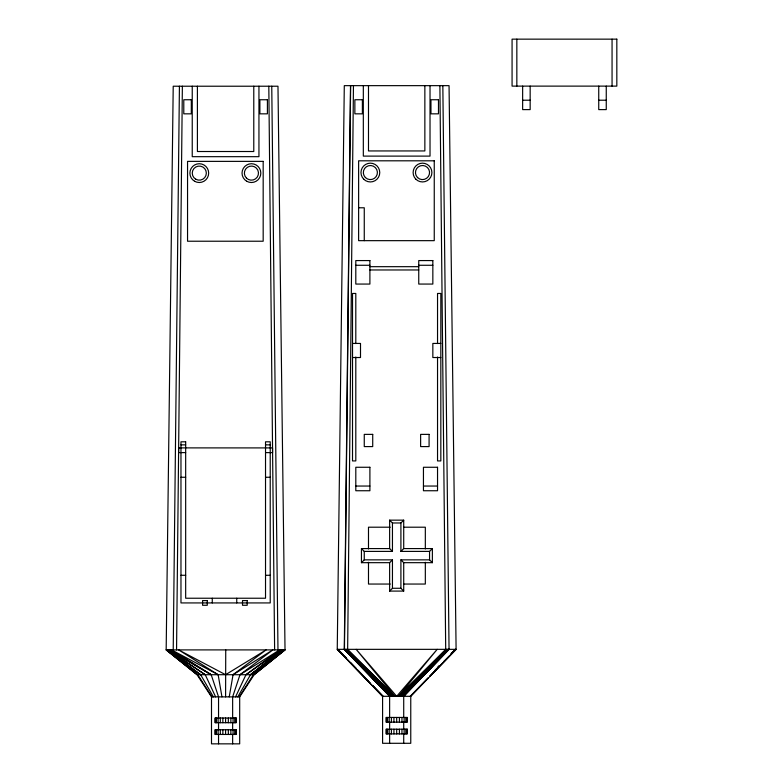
<?xml version="1.0" encoding="UTF-8"?>
<svg xmlns="http://www.w3.org/2000/svg" width="783" height="783" viewBox="0 0 783 783"><rect width="100%" height="100%" fill="white"/><g stroke="black" fill="none" stroke-linecap="round" stroke-linejoin="round"><path stroke-width="1.17" d="M225.739 649.9L225.592 696.88M173.219 649.9L179.424 86.218M176.557 649.9L182.37 86.218M389.631 717.453L389.631 696.312L344.295 649.342L350.51 85.65M344.295 649.342L389.865 696.312L344.451 649.342L350.637 85.65M353.456 85.65L347.642 649.342L394.847 696.312L356.157 649.342L396.678 696.312L437.188 649.342L398.498 696.312L446.643 649.342L400.201 696.312L447.69 649.342L401.659 696.312L448.444 649.342L435.759 662.389M239.207 696.88L253.408 674.711L284.865 649.9L254.142 674.711L197.052 674.711L166.172 649.9L173.219 86.218L277.975 86.218L285.022 649.9L254.142 674.711L239.686 696.88L239.686 743.85L211.498 743.85L211.498 696.88L197.052 674.711L166.319 649.9L197.776 674.711L211.987 696.88M410.762 696.312L382.584 696.312L337.248 649.342L344.295 85.65L449.05 85.65L456.098 649.342L410.762 696.312L410.762 743.292L382.584 743.292L382.584 696.312L337.404 649.342L370.379 683.265M229.243 696.88L233.05 674.711L266.112 649.9L225.592 674.711L178.622 649.9L218.144 674.711L221.951 696.88M233.05 674.711L272.866 649.9L239.989 674.711L232.639 696.88L232.639 718.011M235.556 696.88L245.96 674.711L279.619 649.9L239.989 674.711M237.797 696.88L250.531 674.711L281.254 649.9L245.96 674.711M442.835 85.65L449.05 649.342L403.715 696.312L403.715 717.453M432.373 665.863L402.775 696.312L448.894 649.342L403.48 696.312L449.05 649.342M437.697 667.273L439.39 665.57M451.253 653.609L455.491 649.342L451.125 653.531M389.631 562.674L389.631 591.087L403.715 591.087L400.906 588.278L400.906 559.855L403.715 562.674L432.373 562.674L432.373 548.58L429.554 551.398L400.906 551.398L400.906 522.975L403.715 520.157L389.631 520.157L389.631 548.58L392.449 551.398L364.261 551.398L361.443 548.58L361.443 562.674L389.631 562.674L392.449 559.855L364.261 559.855L361.443 562.674M400.906 551.398L403.715 548.58L432.373 548.58M389.631 591.087L392.449 588.278L392.449 559.855M434.555 670.688L439.684 665.57M443.961 661.292L449.099 656.174M451.664 653.609L455.941 649.342L429.73 676.306L456.098 649.342L337.248 649.342M398.498 696.312L445.703 649.342L439.889 85.65M253.408 674.711L284.415 649.9L251.969 674.711L283.661 649.9L250.531 674.711L282.604 649.9M522.643 100.214L530.16 100.214M598.741 100.214L606.257 100.214M358.624 207.779L364.261 207.779L364.261 240.665M355.805 265.271L369.899 265.271M418.748 265.271L432.842 265.271M369.899 266.68L418.748 266.68M369.899 269.969L418.748 269.969M352.516 343.434L360.503 343.434L360.503 357.528L352.516 357.528M440.829 343.434L432.842 343.434L432.842 357.528L440.829 357.528M180.971 444.861L185.669 444.861M265.525 444.861L270.223 444.861M185.669 452.613L178.593 452.613L178.641 447.886L272.543 447.915L272.543 452.613L265.525 452.613M180.971 477.258L185.669 477.258M265.525 477.258L270.223 477.258M355.805 486.047L369.899 486.047M423.446 486.047L437.54 486.047M389.631 520.157L392.449 522.975L400.906 522.975M390.257 527.204L368.49 527.204L368.49 548.971M403.558 527.204L425.326 527.204L425.326 548.971M361.443 548.58L389.631 548.58M400.906 559.855L429.554 559.855L432.373 562.674M180.971 575.28L185.669 575.28M265.525 575.28L270.223 575.28M390.257 584.049L368.49 584.049L368.49 562.282M403.558 584.049L425.326 584.049L425.326 562.282M392.449 588.278L400.906 588.278M166.172 649.9L285.022 649.9M211.498 696.88L239.686 696.88M178.641 447.886L180.971 447.915M218.144 674.711L171.575 649.9L211.195 674.711L218.545 696.88L218.545 718.011M169.931 649.9L211.195 674.711L168.58 649.9L205.234 674.711L215.628 696.88M205.234 674.711L167.533 649.9L200.654 674.711L213.387 696.88M200.654 674.711L166.779 649.9L197.776 674.711M394.847 696.312L346.703 649.342L393.154 696.312L345.655 649.342L391.696 696.312L344.902 649.342L390.57 696.312L344.451 649.342M342.944 654.461L337.855 649.342L346.223 658.043M344.637 656.174L346.331 657.877M372.914 685.879L383.063 696.312L373.011 685.879M350.412 662.389L356.275 668.476M357.948 670.219L367.99 680.652M271.76 86.218L277.975 649.9M268.814 86.218L274.627 649.9M612.061 39.15L612.061 86.12M606.257 86.12L606.257 109.61L598.741 109.61L598.741 86.12M530.16 86.12L530.16 109.61L522.643 109.61L522.643 86.12M516.839 39.15L516.839 86.12M437.54 343.571L437.54 293.459L440.829 293.459L440.829 460.923L437.54 460.923L437.54 357.019M430.024 85.65L430.024 156.111L363.322 156.111L363.322 85.65M429.554 551.398L429.554 559.855M424.856 85.65L424.856 150.943L368.49 150.943L368.49 85.65M406.886 717.453L406.886 722.151M406.886 729.198L406.886 733.896M405.829 717.453L405.829 722.151M405.829 729.198L405.829 733.896M404.145 717.453L404.145 722.151M404.145 729.198L404.145 733.896M403.715 520.157L403.715 548.58M403.715 562.674L403.715 591.087M403.715 722.151L403.715 729.198M403.715 733.896L403.715 743.292M401.953 717.453L401.953 722.151M401.953 729.198L401.953 733.896M399.408 717.453L399.408 722.151M399.408 729.198L399.408 733.896M396.678 717.453L396.678 722.151M396.678 729.198L396.678 733.896M393.937 717.453L393.937 722.151M393.937 729.198L393.937 733.896M392.449 522.975L392.449 551.398M391.392 717.453L391.392 722.151M391.392 729.198L391.392 733.896M389.631 722.151L389.631 729.198M389.631 733.896L389.631 743.292M389.2 717.453L389.2 722.151M389.2 729.198L389.2 733.896M387.516 717.453L387.516 722.151M387.516 729.198L387.516 733.896M386.469 717.453L386.469 722.151M386.469 729.198L386.469 733.896M364.261 551.398L364.261 559.855M355.805 343.571L355.805 293.459L352.516 293.459L352.516 460.923L355.805 460.923L355.805 357.019M258.948 86.218L258.948 156.678L192.236 156.678L192.236 86.218M253.78 86.218L253.78 151.511L197.404 151.511L197.404 86.218M236.74 598.232L236.74 602.93M235.8 718.011L235.8 722.709M235.8 729.756L235.8 734.454M234.743 718.011L234.743 722.709M234.743 729.756L234.743 734.454M233.07 718.011L233.07 722.709M233.07 729.756L233.07 734.454M232.639 722.709L232.639 729.756M232.639 734.454L232.639 743.85M230.877 718.011L230.877 722.709M230.877 729.756L230.877 734.454M228.333 718.011L228.333 722.709M228.333 729.756L228.333 734.454M225.592 718.011L225.592 722.709M225.592 729.756L225.592 734.454M222.861 718.011L222.861 722.709M222.861 729.756L222.861 734.454M220.307 718.011L220.307 722.709M220.307 729.756L220.307 734.454M218.545 722.709L218.545 729.756M218.545 734.454L218.545 743.85M218.124 718.011L218.124 722.709M218.124 729.756L218.124 734.454M216.441 718.011L216.441 722.709M216.441 729.756L216.441 734.454M215.384 718.011L215.384 722.709M215.384 729.756L215.384 734.454M212.271 598.232L212.271 602.93M428.047 678.049L410.282 696.312L428.105 678.049M616.828 39.15L512.072 39.15L512.072 86.12L616.828 86.12L616.828 39.15M191.306 99.744L183.79 99.744L183.79 113.838L191.306 113.838L191.306 99.744M267.404 99.744L259.887 99.744L259.887 113.838L267.404 113.838L267.404 99.744M362.382 99.744L354.865 99.744L354.865 113.838L362.382 113.838L362.382 99.744M438.48 99.744L430.963 99.744L430.963 113.838L438.48 113.838L438.48 99.744M434.252 160.809L358.624 160.809L358.624 240.665L434.252 240.665L434.252 160.809M263.176 161.376L187.548 161.376L187.548 241.223L263.176 241.223L263.176 161.376M369.899 260.573L355.805 260.573L355.805 284.063L369.899 284.063L369.899 260.573M432.842 260.573L418.748 260.573L418.748 284.063L432.842 284.063L432.842 260.573M372.718 434.379L364.261 434.379L364.261 446.594L372.718 446.594L372.718 434.379M429.084 434.379L420.628 434.379L420.628 446.594L429.084 446.594L429.084 434.379M185.669 441.808L180.971 441.808L180.971 602.93L270.223 602.93L270.223 441.808L265.525 441.808L265.525 598.232L185.669 598.232L185.669 441.808M369.899 467.265L355.805 467.265L355.805 490.745L369.899 490.745L369.899 467.265M437.54 467.265L423.446 467.265L423.446 490.745L437.54 490.745L437.54 467.265M207.28 600.581L202.582 600.581L202.582 605.279L207.28 605.279L207.28 600.581M247.203 600.581L242.505 600.581L242.505 605.279L247.203 605.279L247.203 600.581M407.238 717.453L386.107 717.453L386.107 722.151L407.238 722.151L407.238 717.453M236.163 718.011L215.022 718.011L215.022 722.709L236.163 722.709L236.163 718.011M407.238 729.198L386.107 729.198L386.107 733.896L407.238 733.896L407.238 729.198M236.163 729.756L215.022 729.756L215.022 734.454L236.163 734.454L236.163 729.756M194.595 181.255A9.396 9.396 0 0 0 208.679 173.112A9.396 9.396 0 0 0 194.595 164.978A9.396 9.396 0 0 0 194.595 181.255M246.733 181.255A9.396 9.396 0 0 0 260.827 173.112A9.396 9.396 0 0 0 246.733 164.978A9.396 9.396 0 0 0 246.733 181.255M195.77 179.219A7.047 7.047 0 0 0 206.34 173.112A7.047 7.047 0 0 0 195.77 167.014A7.047 7.047 0 0 0 195.77 179.219M246.498 178.152A7.047 7.047 0 0 0 258.253 174.873A7.047 7.047 0 0 0 249.532 166.329A7.047 7.047 0 0 0 246.498 178.152M415.861 179.199A9.396 9.396 0 0 0 431.58 174.981A9.396 9.396 0 0 0 420.079 163.481A9.396 9.396 0 0 0 415.861 179.199M363.723 179.199A9.396 9.396 0 0 0 379.442 174.981A9.396 9.396 0 0 0 367.932 163.481A9.396 9.396 0 0 0 363.723 179.199M417.574 177.584A7.047 7.047 0 0 0 429.338 174.306A7.047 7.047 0 0 0 420.618 165.761A7.047 7.047 0 0 0 417.574 177.584M365.387 177.535A7.047 7.047 0 0 0 377.171 174.374A7.047 7.047 0 0 0 368.548 165.751A7.047 7.047 0 0 0 365.387 177.535"/></g></svg>
